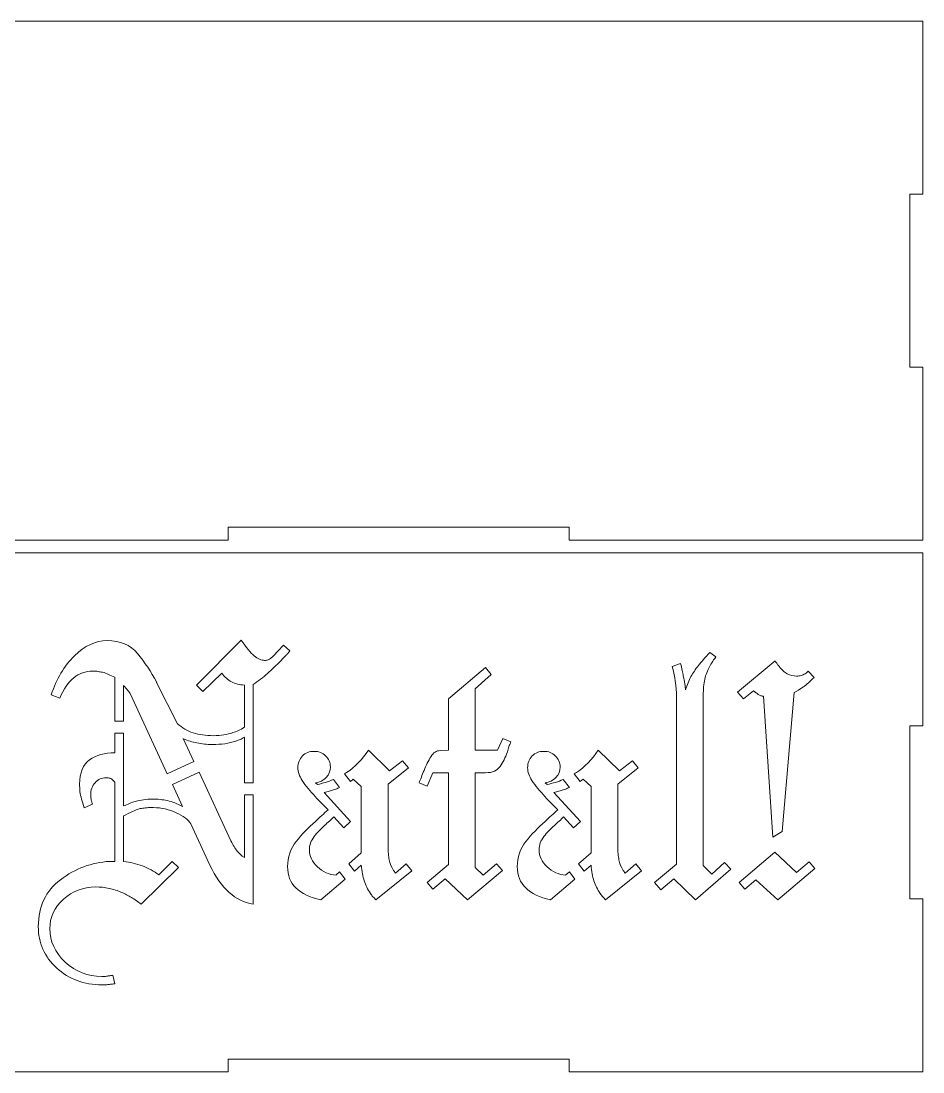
# Model space of a CAD drawing. Header units: centimetres. Extents: x -198 to 198, y -41 to 41.
# Drawn here: x 68.85 to 89.69, y -41.25 to -16.95 of the extents above; entities that cross this region are included whole.
import ezdxf

# ---------------------------------------------------------------- set-up
doc = ezdxf.new("R2010")
doc.units = ezdxf.units.CM
doc.header["$MEASUREMENT"] = 0
doc.layers.add('Camada 1', color=7, linetype='Continuous')

msp = doc.modelspace()

# ---------------------------------------------------------------- linework, layer by layer
at = {"layer": 'Camada 1', "color": 250, "lineweight": 9}
for points, knots in [([(89.69377, -16.95), (89.69377, -16.95), (49.99377, -16.95), (49.99377, -16.95), (49.99377, -16.95), (49.99377, -16.95), (49.99377, -20.95), (49.99377, -20.95), (49.99377, -20.95), (49.99377, -20.95), (49.69377, -20.95), (49.69377, -20.95), (49.69377, -20.95), (49.69377, -20.95), (49.69377, -24.95), (49.69377, -24.95), (49.69377, -24.95), (49.69377, -24.95), (49.99377, -24.95), (49.99377, -24.95), (49.99377, -24.95), (49.99377, -24.95), (49.99377, -28.95), (49.99377, -28.95), (49.99377, -28.95), (49.99377, -28.95), (57.87377, -28.95), (57.87377, -28.95), (57.87377, -28.95), (57.87377, -28.95), (57.87377, -28.65), (57.87377, -28.65), (57.87377, -28.65), (57.87377, -28.65), (65.75377, -28.65), (65.75377, -28.65), (65.75377, -28.65), (65.75377, -28.65), (65.75377, -28.95), (65.75377, -28.95), (65.75377, -28.95), (65.75377, -28.95), (73.63377, -28.95), (73.63377, -28.95), (73.63377, -28.95), (73.63377, -28.95), (73.63377, -28.65), (73.63377, -28.65), (73.63377, -28.65), (73.63377, -28.65), (81.51377, -28.65), (81.51377, -28.65), (81.51377, -28.65), (81.51377, -28.65), (81.51377, -28.95), (81.51377, -28.95), (81.51377, -28.95), (81.51377, -28.95), (89.69377, -28.95), (89.69377, -28.95), (89.69377, -28.95), (89.69377, -28.95), (89.69377, -24.95), (89.69377, -24.95), (89.69377, -24.95), (89.69377, -24.95), (89.39377, -24.95), (89.39377, -24.95), (89.39377, -24.95), (89.39377, -24.95), (89.39377, -20.95), (89.39377, -20.95), (89.39377, -20.95), (89.39377, -20.95), (89.69377, -20.95), (89.69377, -20.95), (89.69377, -20.95), (89.69377, -20.95), (89.69377, -16.95), (89.69377, -16.95)], [0, 0, 0, 0, 0.04761905, 0.04761905, 0.04761905, 0.04761905, 0.0952381, 0.0952381, 0.0952381, 0.0952381, 0.14285714, 0.14285714, 0.14285714, 0.14285714, 0.19047619, 0.19047619, 0.19047619, 0.19047619, 0.23809524, 0.23809524, 0.23809524, 0.23809524, 0.28571429, 0.28571429, 0.28571429, 0.28571429, 0.33333333, 0.33333333, 0.33333333, 0.33333333, 0.38095238, 0.38095238, 0.38095238, 0.38095238, 0.42857143, 0.42857143, 0.42857143, 0.42857143, 0.47619048, 0.47619048, 0.47619048, 0.47619048, 0.52380952, 0.52380952, 0.52380952, 0.52380952, 0.57142857, 0.57142857, 0.57142857, 0.57142857, 0.61904762, 0.61904762, 0.61904762, 0.61904762, 0.66666667, 0.66666667, 0.66666667, 0.66666667, 0.71428571, 0.71428571, 0.71428571, 0.71428571, 0.76190476, 0.76190476, 0.76190476, 0.76190476, 0.80952381, 0.80952381, 0.80952381, 0.80952381, 0.85714286, 0.85714286, 0.85714286, 0.85714286, 0.9047619, 0.9047619, 0.9047619, 0.9047619, 1, 1, 1, 1]), ([(89.69377, -29.25), (89.69377, -29.25), (49.99377, -29.25), (49.99377, -29.25), (49.99377, -29.25), (49.99377, -29.25), (49.99377, -33.25), (49.99377, -33.25), (49.99377, -33.25), (49.99377, -33.25), (49.69377, -33.25), (49.69377, -33.25), (49.69377, -33.25), (49.69377, -33.25), (49.69377, -37.25), (49.69377, -37.25), (49.69377, -37.25), (49.69377, -37.25), (49.99377, -37.25), (49.99377, -37.25), (49.99377, -37.25), (49.99377, -37.25), (49.99377, -41.25), (49.99377, -41.25), (49.99377, -41.25), (49.99377, -41.25), (57.87377, -41.25), (57.87377, -41.25), (57.87377, -41.25), (57.87377, -41.25), (57.87377, -40.95), (57.87377, -40.95), (57.87377, -40.95), (57.87377, -40.95), (65.75377, -40.95), (65.75377, -40.95), (65.75377, -40.95), (65.75377, -40.95), (65.75377, -41.25), (65.75377, -41.25), (65.75377, -41.25), (65.75377, -41.25), (73.63377, -41.25), (73.63377, -41.25), (73.63377, -41.25), (73.63377, -41.25), (73.63377, -40.95), (73.63377, -40.95), (73.63377, -40.95), (73.63377, -40.95), (81.51377, -40.95), (81.51377, -40.95), (81.51377, -40.95), (81.51377, -40.95), (81.51377, -41.25), (81.51377, -41.25), (81.51377, -41.25), (81.51377, -41.25), (89.69377, -41.25), (89.69377, -41.25), (89.69377, -41.25), (89.69377, -41.25), (89.69377, -37.25), (89.69377, -37.25), (89.69377, -37.25), (89.69377, -37.25), (89.39377, -37.25), (89.39377, -37.25), (89.39377, -37.25), (89.39377, -37.25), (89.39377, -33.25), (89.39377, -33.25), (89.39377, -33.25), (89.39377, -33.25), (89.69377, -33.25), (89.69377, -33.25), (89.69377, -33.25), (89.69377, -33.25), (89.69377, -29.25), (89.69377, -29.25)], [0, 0, 0, 0, 0.04761905, 0.04761905, 0.04761905, 0.04761905, 0.0952381, 0.0952381, 0.0952381, 0.0952381, 0.14285714, 0.14285714, 0.14285714, 0.14285714, 0.19047619, 0.19047619, 0.19047619, 0.19047619, 0.23809524, 0.23809524, 0.23809524, 0.23809524, 0.28571429, 0.28571429, 0.28571429, 0.28571429, 0.33333333, 0.33333333, 0.33333333, 0.33333333, 0.38095238, 0.38095238, 0.38095238, 0.38095238, 0.42857143, 0.42857143, 0.42857143, 0.42857143, 0.47619048, 0.47619048, 0.47619048, 0.47619048, 0.52380952, 0.52380952, 0.52380952, 0.52380952, 0.57142857, 0.57142857, 0.57142857, 0.57142857, 0.61904762, 0.61904762, 0.61904762, 0.61904762, 0.66666667, 0.66666667, 0.66666667, 0.66666667, 0.71428571, 0.71428571, 0.71428571, 0.71428571, 0.76190476, 0.76190476, 0.76190476, 0.76190476, 0.80952381, 0.80952381, 0.80952381, 0.80952381, 0.85714286, 0.85714286, 0.85714286, 0.85714286, 0.9047619, 0.9047619, 0.9047619, 0.9047619, 1, 1, 1, 1]), ([(71.01299, -33.1409), (71.01299, -33.1409), (71.01299, -32.12226), (71.01299, -32.12226), (71.01299, -32.12226), (70.96, -32.09874), (70.91139, -32.07666), (70.86722, -32.05604), (70.86722, -32.05604), (70.82302, -32.0354), (70.77741, -32.01919), (70.73026, -32.00743), (70.73026, -32.00743), (70.69491, -32.00154), (70.65957, -31.99567), (70.62422, -31.98975), (70.62422, -31.98975), (70.5889, -31.98387), (70.5506, -31.98093), (70.50938, -31.98093), (70.50938, -31.98093), (70.33857, -31.98093), (70.18986, -32.03242), (70.06322, -32.13553), (70.06322, -32.13553), (69.93657, -32.2386), (69.82907, -32.3962), (69.74071, -32.60824), (69.74071, -32.60824), (69.74071, -32.60824), (69.54635, -32.52871), (69.54635, -32.52871), (69.54635, -32.52871), (69.66416, -32.16353), (69.84232, -31.86309), (70.0809, -31.62754), (70.0809, -31.62754), (70.31942, -31.39192), (70.57125, -31.2741), (70.83627, -31.2741), (70.83627, -31.2741), (71.13671, -31.2741), (71.37086, -31.37424), (71.53872, -31.57594), (71.53872, -31.57594), (71.70658, -31.77628), (71.85236, -31.99567), (71.97606, -32.23273), (71.97606, -32.23273), (71.97606, -32.2386), (71.97749, -32.24301), (71.98047, -32.24602), (71.98047, -32.24602), (71.9834, -32.2489), (71.9849, -32.25337), (71.9849, -32.25925), (71.9849, -32.25925), (71.9849, -32.25925), (72.46202, -33.19872), (72.46202, -33.19872), (72.46202, -33.19872), (72.56803, -33.29291), (72.68875, -33.36368), (72.82423, -33.40784), (72.82423, -33.40784), (72.95973, -33.45201), (73.11582, -33.47407), (73.29253, -33.47407), (73.29253, -33.47407), (73.38087, -33.47407), (73.46187, -33.46819), (73.53552, -33.4564), (73.53552, -33.4564), (73.60908, -33.44467), (73.67835, -33.42699), (73.74307, -33.4034), (73.74307, -33.4034), (73.78437, -33.3916), (73.82706, -33.37543), (73.87122, -33.35485), (73.87122, -33.35485), (73.9154, -33.33417), (73.96104, -33.30919), (74.00818, -33.27824), (74.00818, -33.27824), (74.00818, -33.27824), (74.00818, -32.30342), (74.00818, -32.30342), (74.00818, -32.30342), (73.89625, -32.29751), (73.79758, -32.27251), (73.71219, -32.22834), (73.71219, -32.22834), (73.62675, -32.18268), (73.55171, -32.11639), (73.48687, -32.02804), (73.48687, -32.02804), (73.48687, -32.02804), (73.04509, -32.45361), (73.04509, -32.45361), (73.04509, -32.45361), (73.04509, -32.45361), (72.90373, -32.30342), (72.90373, -32.30342), (72.90373, -32.30342), (72.90373, -32.30342), (73.93752, -31.26528), (73.93752, -31.26528), (73.93752, -31.26528), (74.04938, -31.43608), (74.14807, -31.55687), (74.23348, -31.62754), (74.23348, -31.62754), (74.31891, -31.69817), (74.3999, -31.73352), (74.47642, -31.73352), (74.47642, -31.73352), (74.50588, -31.73352), (74.53238, -31.72911), (74.55601, -31.72028), (74.55601, -31.72028), (74.57953, -31.71143), (74.60307, -31.69525), (74.6267, -31.6717), (74.6267, -31.6717), (74.66787, -31.64224), (74.71056, -31.60251), (74.75473, -31.5524), (74.75473, -31.5524), (74.79891, -31.50235), (74.85052, -31.44491), (74.9094, -31.38012), (74.9094, -31.38012), (74.9094, -31.38012), (75.05956, -31.51267), (75.05956, -31.51267), (75.05956, -31.51267), (75.04782, -31.53035), (75.03456, -31.54802), (75.01982, -31.56566), (75.01982, -31.56566), (75.00506, -31.58337), (74.98888, -31.59807), (74.97122, -31.60985), (74.97122, -31.60985), (74.95357, -31.63342), (74.93442, -31.6555), (74.91385, -31.67609), (74.91385, -31.67609), (74.8932, -31.6967), (74.87107, -31.71885), (74.84755, -31.74237), (74.84755, -31.74237), (74.74739, -31.84251), (74.64575, -31.9397), (74.54273, -32.0354), (74.54273, -32.0354), (74.43967, -32.12968), (74.32921, -32.21508), (74.21137, -32.29159), (74.21137, -32.29159), (74.21137, -32.29159), (74.21137, -34.56336), (74.21137, -34.56336), (74.21137, -34.56336), (74.21137, -34.56336), (74.00818, -34.56336), (74.00818, -34.56336), (74.00818, -34.56336), (74.00818, -34.56336), (74.00818, -33.50941), (74.00818, -33.50941), (74.00818, -33.50941), (73.97283, -33.53301), (73.94039, -33.55068), (73.91102, -33.56244), (73.91102, -33.56244), (73.88152, -33.57424), (73.84918, -33.58603), (73.81383, -33.59776), (73.81383, -33.59776), (73.73134, -33.62725), (73.6459, -33.64785), (73.55756, -33.65963), (73.55756, -33.65963), (73.46922, -33.67143), (73.37501, -33.67734), (73.27486, -33.67734), (73.27486, -33.67734), (73.20416, -33.67734), (73.14085, -33.67434), (73.08488, -33.6685), (73.08488, -33.6685), (73.02889, -33.66258), (72.97148, -33.65375), (72.91258, -33.64193), (72.91258, -33.64193), (72.85958, -33.63017), (72.80804, -33.61693), (72.75802, -33.6022), (72.75802, -33.6022), (72.70791, -33.58753), (72.65341, -33.56836), (72.59453, -33.54476), (72.59453, -33.54476), (72.59453, -33.54476), (72.59453, -33.53594), (72.59453, -33.53594), (72.59453, -33.53594), (72.59453, -33.53594), (72.84234, -34.06735), (72.84234, -34.06735), (72.84234, -34.06735), (72.84234, -34.06735), (72.22574, -34.35264), (72.22574, -34.35264), (72.22574, -34.35264), (72.22574, -34.35264), (71.36642, -32.50223), (71.36642, -32.50223), (71.36642, -32.50223), (71.36642, -32.50223), (71.36492, -32.50075), (71.36201, -32.49778), (71.36201, -32.49778), (71.35904, -32.49487), (71.35757, -32.49043), (71.35757, -32.48455), (71.35757, -32.48455), (71.34583, -32.4669), (71.32957, -32.44478), (71.30902, -32.41826), (71.30902, -32.41826), (71.2884, -32.39175), (71.25742, -32.35789), (71.21621, -32.31668), (71.21621, -32.31668), (71.21621, -32.31668), (71.21621, -33.1409), (71.21621, -33.1409), (71.21621, -33.1409), (71.21621, -33.1409), (71.01299, -33.1409), (71.01299, -33.1409)], [0, 0, 0, 0, 0.01612903, 0.01612903, 0.01612903, 0.01612903, 0.03225806, 0.03225806, 0.03225806, 0.03225806, 0.0483871, 0.0483871, 0.0483871, 0.0483871, 0.06451613, 0.06451613, 0.06451613, 0.06451613, 0.08064516, 0.08064516, 0.08064516, 0.08064516, 0.09677419, 0.09677419, 0.09677419, 0.09677419, 0.11290323, 0.11290323, 0.11290323, 0.11290323, 0.12903226, 0.12903226, 0.12903226, 0.12903226, 0.14516129, 0.14516129, 0.14516129, 0.14516129, 0.16129032, 0.16129032, 0.16129032, 0.16129032, 0.17741935, 0.17741935, 0.17741935, 0.17741935, 0.19354839, 0.19354839, 0.19354839, 0.19354839, 0.20967742, 0.20967742, 0.20967742, 0.20967742, 0.22580645, 0.22580645, 0.22580645, 0.22580645, 0.24193548, 0.24193548, 0.24193548, 0.24193548, 0.25806452, 0.25806452, 0.25806452, 0.25806452, 0.27419355, 0.27419355, 0.27419355, 0.27419355, 0.29032258, 0.29032258, 0.29032258, 0.29032258, 0.30645161, 0.30645161, 0.30645161, 0.30645161, 0.32258065, 0.32258065, 0.32258065, 0.32258065, 0.33870968, 0.33870968, 0.33870968, 0.33870968, 0.35483871, 0.35483871, 0.35483871, 0.35483871, 0.37096774, 0.37096774, 0.37096774, 0.37096774, 0.38709677, 0.38709677, 0.38709677, 0.38709677, 0.40322581, 0.40322581, 0.40322581, 0.40322581, 0.41935484, 0.41935484, 0.41935484, 0.41935484, 0.43548387, 0.43548387, 0.43548387, 0.43548387, 0.4516129, 0.4516129, 0.4516129, 0.4516129, 0.46774194, 0.46774194, 0.46774194, 0.46774194, 0.48387097, 0.48387097, 0.48387097, 0.48387097, 0.5, 0.5, 0.5, 0.5, 0.51612903, 0.51612903, 0.51612903, 0.51612903, 0.53225806, 0.53225806, 0.53225806, 0.53225806, 0.5483871, 0.5483871, 0.5483871, 0.5483871, 0.56451613, 0.56451613, 0.56451613, 0.56451613, 0.58064516, 0.58064516, 0.58064516, 0.58064516, 0.59677419, 0.59677419, 0.59677419, 0.59677419, 0.61290323, 0.61290323, 0.61290323, 0.61290323, 0.62903226, 0.62903226, 0.62903226, 0.62903226, 0.64516129, 0.64516129, 0.64516129, 0.64516129, 0.66129032, 0.66129032, 0.66129032, 0.66129032, 0.67741935, 0.67741935, 0.67741935, 0.67741935, 0.69354839, 0.69354839, 0.69354839, 0.69354839, 0.70967742, 0.70967742, 0.70967742, 0.70967742, 0.72580645, 0.72580645, 0.72580645, 0.72580645, 0.74193548, 0.74193548, 0.74193548, 0.74193548, 0.75806452, 0.75806452, 0.75806452, 0.75806452, 0.77419355, 0.77419355, 0.77419355, 0.77419355, 0.79032258, 0.79032258, 0.79032258, 0.79032258, 0.80645161, 0.80645161, 0.80645161, 0.80645161, 0.82258065, 0.82258065, 0.82258065, 0.82258065, 0.83870968, 0.83870968, 0.83870968, 0.83870968, 0.85483871, 0.85483871, 0.85483871, 0.85483871, 0.87096774, 0.87096774, 0.87096774, 0.87096774, 0.88709677, 0.88709677, 0.88709677, 0.88709677, 0.90322581, 0.90322581, 0.90322581, 0.90322581, 0.91935484, 0.91935484, 0.91935484, 0.91935484, 0.93548387, 0.93548387, 0.93548387, 0.93548387, 0.9516129, 0.9516129, 0.9516129, 0.9516129, 0.96774194, 0.96774194, 0.96774194, 0.96774194, 1, 1, 1, 1]), ([(83.63318, -37.03472), (83.63318, -37.03472), (83.49176, -36.86682), (83.49176, -36.86682), (83.49176, -36.86682), (83.49176, -36.86682), (83.99541, -36.44273), (83.99541, -36.44273), (83.99541, -36.44273), (83.99541, -36.44273), (83.99541, -32.52871), (83.99541, -32.52871), (83.99541, -32.52871), (83.99541, -32.49928), (83.99392, -32.4654), (83.99103, -32.4271), (83.99103, -32.4271), (83.98806, -32.38885), (83.9836, -32.35203), (83.97773, -32.31668), (83.97773, -32.31668), (83.97187, -32.2401), (83.96155, -32.16503), (83.94686, -32.09136), (83.94686, -32.09136), (83.93208, -32.01772), (83.91588, -31.94559), (83.89823, -31.87492), (83.89823, -31.87492), (83.89823, -31.87492), (84.0926, -31.80422), (84.0926, -31.80422), (84.0926, -31.80422), (84.10439, -31.86903), (84.11618, -31.92203), (84.12792, -31.96325), (84.12792, -31.96325), (84.13971, -32.00452), (84.14853, -32.04569), (84.15443, -32.08691), (84.15443, -32.08691), (84.16036, -32.10462), (84.16473, -32.12524), (84.1677, -32.14876), (84.1677, -32.14876), (84.17061, -32.17238), (84.17502, -32.19593), (84.18093, -32.21953), (84.18093, -32.21953), (84.18685, -32.2489), (84.19123, -32.27836), (84.1942, -32.30786), (84.1942, -32.30786), (84.19721, -32.33724), (84.20158, -32.37259), (84.20743, -32.41388), (84.20743, -32.41388), (84.22511, -32.35491), (84.24426, -32.30044), (84.26487, -32.2504), (84.26487, -32.2504), (84.28552, -32.20034), (84.30757, -32.15173), (84.33118, -32.10462), (84.33118, -32.10462), (84.37826, -32.02216), (84.4357, -31.9382), (84.50343, -31.85284), (84.50343, -31.85284), (84.57119, -31.76743), (84.65805, -31.66576), (84.76407, -31.54802), (84.76407, -31.54802), (84.76407, -31.54802), (84.90543, -31.65403), (84.90543, -31.65403), (84.90543, -31.65403), (84.87008, -31.70111), (84.83921, -31.74534), (84.81268, -31.78655), (84.81268, -31.78655), (84.78619, -31.82777), (84.76407, -31.86903), (84.74642, -31.91024), (84.74642, -31.91024), (84.6934, -32.00452), (84.65805, -32.10462), (84.64038, -32.21068), (84.64038, -32.21068), (84.62273, -32.31668), (84.61388, -32.4492), (84.61388, -32.60824), (84.61388, -32.60824), (84.61388, -32.60824), (84.61388, -36.47808), (84.61388, -36.47808), (84.61388, -36.47808), (84.61388, -36.47808), (84.8171, -36.67247), (84.8171, -36.67247), (84.8171, -36.67247), (84.8171, -36.67247), (85.10868, -36.40738), (85.10868, -36.40738), (85.10868, -36.40738), (85.10868, -36.40738), (85.25001, -36.55757), (85.25001, -36.55757), (85.25001, -36.55757), (85.25001, -36.55757), (84.43717, -37.27325), (84.43717, -37.27325), (84.43717, -37.27325), (84.43717, -37.27325), (83.93356, -36.78734), (83.93356, -36.78734), (83.93356, -36.78734), (83.93356, -36.78734), (83.63318, -37.03472), (83.63318, -37.03472)], [0, 0, 0, 0, 0.03225806, 0.03225806, 0.03225806, 0.03225806, 0.06451613, 0.06451613, 0.06451613, 0.06451613, 0.09677419, 0.09677419, 0.09677419, 0.09677419, 0.12903226, 0.12903226, 0.12903226, 0.12903226, 0.16129032, 0.16129032, 0.16129032, 0.16129032, 0.19354839, 0.19354839, 0.19354839, 0.19354839, 0.22580645, 0.22580645, 0.22580645, 0.22580645, 0.25806452, 0.25806452, 0.25806452, 0.25806452, 0.29032258, 0.29032258, 0.29032258, 0.29032258, 0.32258065, 0.32258065, 0.32258065, 0.32258065, 0.35483871, 0.35483871, 0.35483871, 0.35483871, 0.38709677, 0.38709677, 0.38709677, 0.38709677, 0.41935484, 0.41935484, 0.41935484, 0.41935484, 0.4516129, 0.4516129, 0.4516129, 0.4516129, 0.48387097, 0.48387097, 0.48387097, 0.48387097, 0.51612903, 0.51612903, 0.51612903, 0.51612903, 0.5483871, 0.5483871, 0.5483871, 0.5483871, 0.58064516, 0.58064516, 0.58064516, 0.58064516, 0.61290323, 0.61290323, 0.61290323, 0.61290323, 0.64516129, 0.64516129, 0.64516129, 0.64516129, 0.67741935, 0.67741935, 0.67741935, 0.67741935, 0.70967742, 0.70967742, 0.70967742, 0.70967742, 0.74193548, 0.74193548, 0.74193548, 0.74193548, 0.77419355, 0.77419355, 0.77419355, 0.77419355, 0.80645161, 0.80645161, 0.80645161, 0.80645161, 0.83870968, 0.83870968, 0.83870968, 0.83870968, 0.87096774, 0.87096774, 0.87096774, 0.87096774, 0.90322581, 0.90322581, 0.90322581, 0.90322581, 0.93548387, 0.93548387, 0.93548387, 0.93548387, 1, 1, 1, 1]), ([(86.22192, -35.82425), (86.22192, -35.82425), (86.00987, -32.56407), (86.00987, -32.56407), (86.00987, -32.56407), (85.99807, -32.56407), (85.98774, -32.56259), (85.97892, -32.55962), (85.97892, -32.55962), (85.9701, -32.55669), (85.95974, -32.55521), (85.94802, -32.55521), (85.94802, -32.55521), (85.93622, -32.54936), (85.92592, -32.54342), (85.91707, -32.53753), (85.91707, -32.53753), (85.90826, -32.5317), (85.89792, -32.52575), (85.8862, -32.51986), (85.8862, -32.51986), (85.86853, -32.50807), (85.85226, -32.49635), (85.83758, -32.48455), (85.83758, -32.48455), (85.82286, -32.47275), (85.80371, -32.45805), (85.78009, -32.4404), (85.78009, -32.4404), (85.78009, -32.4404), (85.54157, -32.62591), (85.54157, -32.62591), (85.54157, -32.62591), (85.54157, -32.62591), (85.40902, -32.4669), (85.40902, -32.4669), (85.40902, -32.4669), (85.40902, -32.4669), (86.27492, -31.74237), (86.27492, -31.74237), (86.27492, -31.74237), (86.29258, -31.77184), (86.30876, -31.79687), (86.32352, -31.81744), (86.32352, -31.81744), (86.33826, -31.83806), (86.35441, -31.85721), (86.37208, -31.87492), (86.37208, -31.87492), (86.43101, -31.9515), (86.49283, -32.00743), (86.55767, -32.04275), (86.55767, -32.04275), (86.62242, -32.07809), (86.6931, -32.09576), (86.76971, -32.09576), (86.76971, -32.09576), (86.81091, -32.09576), (86.84773, -32.09136), (86.88011, -32.08254), (86.88011, -32.08254), (86.91255, -32.07369), (86.94342, -32.06042), (86.97292, -32.04275), (86.97292, -32.04275), (86.98471, -32.03102), (86.99644, -32.02069), (87.00823, -32.01187), (87.00823, -32.01187), (87.02003, -32.00302), (87.03186, -31.99269), (87.04358, -31.98093), (87.04358, -31.98093), (87.04358, -31.98093), (87.1761, -32.13109), (87.1761, -32.13109), (87.1761, -32.13109), (87.08776, -32.21953), (87.00526, -32.29159), (86.92875, -32.34759), (86.92875, -32.34759), (86.85221, -32.40355), (86.78143, -32.44625), (86.71672, -32.4757), (86.71672, -32.4757), (86.71672, -32.4757), (86.44277, -35.69174), (86.44277, -35.69174), (86.44277, -35.69174), (86.44277, -35.69174), (86.22192, -35.82425), (86.22192, -35.82425)], [0, 0, 0, 0, 0.04166667, 0.04166667, 0.04166667, 0.04166667, 0.08333333, 0.08333333, 0.08333333, 0.08333333, 0.125, 0.125, 0.125, 0.125, 0.16666667, 0.16666667, 0.16666667, 0.16666667, 0.20833333, 0.20833333, 0.20833333, 0.20833333, 0.25, 0.25, 0.25, 0.25, 0.29166667, 0.29166667, 0.29166667, 0.29166667, 0.33333333, 0.33333333, 0.33333333, 0.33333333, 0.375, 0.375, 0.375, 0.375, 0.41666667, 0.41666667, 0.41666667, 0.41666667, 0.45833333, 0.45833333, 0.45833333, 0.45833333, 0.5, 0.5, 0.5, 0.5, 0.54166667, 0.54166667, 0.54166667, 0.54166667, 0.58333333, 0.58333333, 0.58333333, 0.58333333, 0.625, 0.625, 0.625, 0.625, 0.66666667, 0.66666667, 0.66666667, 0.66666667, 0.70833333, 0.70833333, 0.70833333, 0.70833333, 0.75, 0.75, 0.75, 0.75, 0.79166667, 0.79166667, 0.79166667, 0.79166667, 0.83333333, 0.83333333, 0.83333333, 0.83333333, 0.875, 0.875, 0.875, 0.875, 0.91666667, 0.91666667, 0.91666667, 0.91666667, 1, 1, 1, 1]), ([(78.364, -37.02587), (78.364, -37.02587), (78.2315, -36.86682), (78.2315, -36.86682), (78.2315, -36.86682), (78.2315, -36.86682), (78.72622, -36.45158), (78.72622, -36.45158), (78.72622, -36.45158), (78.72622, -36.45158), (78.72622, -34.33108), (78.72622, -34.33108), (78.72622, -34.33108), (78.72622, -34.33108), (78.364, -34.33108), (78.364, -34.33108), (78.364, -34.33108), (78.364, -34.33108), (78.2315, -34.64036), (78.2315, -34.64036), (78.2315, -34.64036), (78.2315, -34.64036), (78.04588, -34.56082), (78.04588, -34.56082), (78.04588, -34.56082), (78.06357, -34.5255), (78.08123, -34.48276), (78.09891, -34.43272), (78.09891, -34.43272), (78.11656, -34.38266), (78.13721, -34.33108), (78.16073, -34.27809), (78.16073, -34.27809), (78.2079, -34.16034), (78.2609, -34.05426), (78.31981, -33.96004), (78.31981, -33.96004), (78.37873, -33.86575), (78.4494, -33.81868), (78.53186, -33.81868), (78.53186, -33.81868), (78.53186, -33.81868), (78.72622, -33.80982), (78.72622, -33.80982), (78.72622, -33.80982), (78.72622, -33.80982), (78.72622, -32.62591), (78.72622, -32.62591), (78.72622, -32.62591), (78.72622, -32.62591), (79.58323, -31.9014), (79.58323, -31.9014), (79.58323, -31.9014), (79.58323, -31.9014), (79.71582, -32.06042), (79.71582, -32.06042), (79.71582, -32.06042), (79.71582, -32.06042), (79.34471, -32.38735), (79.34471, -32.38735), (79.34471, -32.38735), (79.34471, -32.38735), (79.34471, -33.80982), (79.34471, -33.80982), (79.34471, -33.80982), (79.34471, -33.80982), (79.85717, -33.80982), (79.85717, -33.80982), (79.85717, -33.80982), (79.85717, -33.80982), (79.98086, -33.53594), (79.98086, -33.53594), (79.98086, -33.53594), (79.98086, -33.53594), (80.1664, -33.61543), (80.1664, -33.61543), (80.1664, -33.61543), (80.16052, -33.63902), (80.15317, -33.65963), (80.14435, -33.67584), (80.14435, -33.67584), (80.1355, -33.69352), (80.12808, -33.71119), (80.12222, -33.72884), (80.12222, -33.72884), (80.11635, -33.74651), (80.1104, -33.76568), (80.10456, -33.78626), (80.10456, -33.78626), (80.09868, -33.80541), (80.09273, -33.82753), (80.08688, -33.85108), (80.08688, -33.85108), (80.03973, -33.97919), (79.98384, -34.09108), (79.91899, -34.18684), (79.91899, -34.18684), (79.85421, -34.28253), (79.74233, -34.33108), (79.58323, -34.33108), (79.58323, -34.33108), (79.58323, -34.33108), (79.34471, -34.33108), (79.34471, -34.33108), (79.34471, -34.33108), (79.34471, -34.33108), (79.34471, -36.52225), (79.34471, -36.52225), (79.34471, -36.52225), (79.34471, -36.52225), (79.53023, -36.699), (79.53023, -36.699), (79.53023, -36.699), (79.53023, -36.699), (79.83951, -36.43391), (79.83951, -36.43391), (79.83951, -36.43391), (79.83951, -36.43391), (79.97202, -36.59292), (79.97202, -36.59292), (79.97202, -36.59292), (79.97202, -36.59292), (79.16802, -37.27325), (79.16802, -37.27325), (79.16802, -37.27325), (79.16802, -37.27325), (78.64671, -36.78734), (78.64671, -36.78734), (78.64671, -36.78734), (78.64671, -36.78734), (78.364, -37.02587), (78.364, -37.02587)], [0, 0, 0, 0, 0.02941176, 0.02941176, 0.02941176, 0.02941176, 0.05882353, 0.05882353, 0.05882353, 0.05882353, 0.08823529, 0.08823529, 0.08823529, 0.08823529, 0.11764706, 0.11764706, 0.11764706, 0.11764706, 0.14705882, 0.14705882, 0.14705882, 0.14705882, 0.17647059, 0.17647059, 0.17647059, 0.17647059, 0.20588235, 0.20588235, 0.20588235, 0.20588235, 0.23529412, 0.23529412, 0.23529412, 0.23529412, 0.26470588, 0.26470588, 0.26470588, 0.26470588, 0.29411765, 0.29411765, 0.29411765, 0.29411765, 0.32352941, 0.32352941, 0.32352941, 0.32352941, 0.35294118, 0.35294118, 0.35294118, 0.35294118, 0.38235294, 0.38235294, 0.38235294, 0.38235294, 0.41176471, 0.41176471, 0.41176471, 0.41176471, 0.44117647, 0.44117647, 0.44117647, 0.44117647, 0.47058824, 0.47058824, 0.47058824, 0.47058824, 0.5, 0.5, 0.5, 0.5, 0.52941176, 0.52941176, 0.52941176, 0.52941176, 0.55882353, 0.55882353, 0.55882353, 0.55882353, 0.58823529, 0.58823529, 0.58823529, 0.58823529, 0.61764706, 0.61764706, 0.61764706, 0.61764706, 0.64705882, 0.64705882, 0.64705882, 0.64705882, 0.67647059, 0.67647059, 0.67647059, 0.67647059, 0.70588235, 0.70588235, 0.70588235, 0.70588235, 0.73529412, 0.73529412, 0.73529412, 0.73529412, 0.76470588, 0.76470588, 0.76470588, 0.76470588, 0.79411765, 0.79411765, 0.79411765, 0.79411765, 0.82352941, 0.82352941, 0.82352941, 0.82352941, 0.85294118, 0.85294118, 0.85294118, 0.85294118, 0.88235294, 0.88235294, 0.88235294, 0.88235294, 0.91176471, 0.91176471, 0.91176471, 0.91176471, 0.94117647, 0.94117647, 0.94117647, 0.94117647, 1, 1, 1, 1]), ([(71.01299, -39.20821), (70.97764, -39.21407), (70.94523, -39.2185), (70.91582, -39.22148), (70.91582, -39.22148), (70.88633, -39.22439), (70.85689, -39.22883), (70.82742, -39.23472), (70.82742, -39.23472), (70.80975, -39.23472), (70.7921, -39.23472), (70.77443, -39.23472), (70.77443, -39.23472), (70.75675, -39.23472), (70.73617, -39.23472), (70.71256, -39.23472), (70.71256, -39.23472), (70.30026, -39.23472), (69.95274, -39.10515), (69.67003, -38.846), (69.67003, -38.846), (69.38734, -38.58682), (69.24591, -38.26574), (69.24591, -37.8829), (69.24591, -37.8829), (69.24591, -37.42347), (69.41674, -37.06416), (69.75841, -36.80501), (69.75841, -36.80501), (70.10005, -36.54584), (70.47701, -36.4045), (70.88931, -36.38089), (70.88931, -36.38089), (70.91285, -36.38089), (70.93493, -36.38089), (70.95558, -36.38089), (70.95558, -36.38089), (70.97617, -36.38089), (70.99535, -36.38089), (71.01299, -36.38089), (71.01299, -36.38089), (71.01299, -36.38089), (71.01299, -34.54318), (71.01299, -34.54318), (71.01299, -34.54318), (71.00707, -34.54318), (71.00123, -34.53873), (70.99535, -34.52991), (70.99535, -34.52991), (70.98941, -34.52106), (70.98356, -34.5137), (70.97764, -34.50785), (70.97764, -34.50785), (70.95408, -34.48426), (70.92906, -34.46806), (70.90256, -34.45924), (70.90256, -34.45924), (70.87604, -34.45039), (70.84516, -34.44599), (70.80975, -34.44599), (70.80975, -34.44599), (70.70968, -34.44599), (70.62572, -34.48426), (70.55802, -34.56082), (70.55802, -34.56082), (70.49023, -34.6374), (70.45636, -34.73459), (70.45636, -34.8524), (70.45636, -34.8524), (70.45636, -34.86419), (70.45636, -34.87743), (70.45636, -34.89219), (70.45636, -34.89219), (70.45636, -34.9069), (70.45936, -34.92016), (70.46521, -34.93192), (70.46521, -34.93192), (70.46521, -34.94959), (70.46818, -34.96874), (70.47403, -34.98935), (70.47403, -34.98935), (70.47993, -35.00994), (70.48873, -35.03206), (70.50056, -35.0556), (70.50056, -35.0556), (70.50056, -35.0556), (70.3062, -35.14401), (70.3062, -35.14401), (70.3062, -35.14401), (70.28258, -35.0674), (70.26203, -34.99968), (70.24436, -34.94075), (70.24436, -34.94075), (70.22668, -34.88184), (70.21488, -34.8259), (70.20901, -34.77288), (70.20901, -34.77288), (70.20901, -34.74344), (70.20753, -34.71404), (70.20457, -34.68451), (70.20457, -34.68451), (70.20159, -34.65506), (70.20019, -34.6256), (70.20019, -34.59617), (70.20019, -34.59617), (70.20019, -34.33108), (70.27673, -34.14407), (70.42986, -34.03509), (70.42986, -34.03509), (70.58305, -33.92616), (70.77741, -33.8717), (71.01299, -33.8717), (71.01299, -33.8717), (71.01299, -33.8717), (71.01299, -33.41988), (71.01299, -33.41988), (71.01299, -33.41988), (71.01299, -33.41988), (71.21621, -33.41988), (71.21621, -33.41988), (71.21621, -33.41988), (71.21621, -33.41988), (71.21621, -35.09975), (71.21621, -35.09975), (71.21621, -35.09975), (71.26337, -35.08207), (71.30902, -35.06299), (71.35319, -35.04235), (71.35319, -35.04235), (71.39736, -35.02176), (71.44301, -35.00555), (71.49008, -34.99376), (71.49008, -34.99376), (71.54902, -34.97609), (71.61086, -34.96285), (71.67568, -34.95401), (71.67568, -34.95401), (71.74042, -34.94518), (71.80818, -34.94075), (71.87886, -34.94075), (71.87886, -34.94075), (71.94367, -34.94075), (72.00401, -34.94368), (72.06001, -34.94959), (72.06001, -34.94959), (72.11592, -34.9555), (72.17338, -34.96434), (72.23226, -34.97609), (72.23226, -34.97609), (72.28524, -34.98788), (72.34124, -35.00555), (72.40018, -35.02909), (72.40018, -35.02909), (72.45906, -35.05267), (72.51792, -35.07917), (72.57687, -35.10857), (72.57687, -35.10857), (72.57687, -35.10857), (72.34327, -34.60561), (72.34327, -34.60561), (72.34327, -34.60561), (72.34327, -34.60561), (72.96028, -34.32019), (72.96028, -34.32019), (72.96028, -34.32019), (72.96028, -34.32019), (73.69892, -35.90383), (73.69892, -35.90383), (73.69892, -35.90383), (73.74607, -36.00393), (73.79318, -36.08342), (73.84033, -36.14236), (73.84033, -36.14236), (73.88741, -36.20123), (73.9434, -36.25132), (74.00818, -36.29255), (74.00818, -36.29255), (74.00818, -36.29255), (74.00818, -34.84232), (74.00818, -34.84232), (74.00818, -34.84232), (74.00818, -34.84232), (74.21137, -34.84232), (74.21137, -34.84232), (74.21137, -34.84232), (74.21137, -34.84232), (74.21137, -37.3705), (74.21137, -37.3705), (74.21137, -37.3705), (74.00522, -37.33509), (73.81968, -37.24384), (73.65475, -37.09656), (73.65475, -37.09656), (73.48987, -36.94932), (73.34258, -36.7402), (73.21299, -36.46922), (73.21299, -36.46922), (73.21299, -36.46922), (72.77122, -35.51505), (72.77122, -35.51505), (72.77122, -35.51505), (72.70642, -35.41491), (72.59307, -35.32802), (72.43106, -35.2544), (72.43106, -35.2544), (72.26907, -35.18074), (72.09383, -35.14101), (71.90535, -35.13509), (71.90535, -35.13509), (71.8995, -35.13509), (71.89356, -35.13509), (71.88767, -35.13509), (71.88767, -35.13509), (71.88182, -35.13509), (71.87591, -35.13509), (71.87001, -35.13509), (71.87001, -35.13509), (71.81701, -35.13509), (71.76842, -35.13806), (71.72423, -35.14401), (71.72423, -35.14401), (71.68006, -35.14984), (71.63736, -35.15574), (71.59617, -35.16166), (71.59617, -35.16166), (71.53722, -35.17933), (71.47835, -35.20139), (71.41941, -35.22789), (71.41941, -35.22789), (71.36053, -35.25588), (71.29277, -35.28972), (71.21621, -35.33099), (71.21621, -35.33099), (71.21621, -35.33099), (71.21621, -36.38089), (71.21621, -36.38089), (71.21621, -36.38089), (71.36937, -36.39856), (71.5152, -36.43391), (71.65356, -36.4869), (71.65356, -36.4869), (71.79199, -36.5399), (71.91717, -36.60768), (72.02904, -36.69018), (72.02904, -36.69018), (72.02904, -36.69018), (72.33833, -36.38089), (72.33833, -36.38089), (72.33833, -36.38089), (72.33833, -36.38089), (72.48852, -36.52082), (72.48852, -36.52082), (72.48852, -36.52082), (72.48852, -36.52082), (71.62268, -37.3705), (71.62268, -37.3705), (71.62268, -37.3705), (71.54607, -37.31156), (71.47101, -37.26001), (71.39736, -37.21584), (71.39736, -37.21584), (71.32369, -37.17165), (71.24858, -37.13191), (71.17206, -37.09656), (71.17206, -37.09656), (71.07774, -37.05533), (70.98058, -37.0244), (70.88051, -37.00382), (70.88051, -37.00382), (70.78035, -36.98317), (70.67724, -36.97285), (70.57125, -36.97285), (70.57125, -36.97285), (70.28258, -36.97285), (70.03373, -37.06709), (69.82464, -37.25557), (69.82464, -37.25557), (69.61552, -37.44405), (69.51103, -37.67084), (69.51103, -37.9359), (69.51103, -37.9359), (69.51103, -38.2304), (69.63024, -38.48813), (69.86883, -38.70901), (69.86883, -38.70901), (70.1074, -38.92987), (70.38867, -39.04032), (70.71256, -39.04032), (70.71256, -39.04032), (70.73026, -39.04032), (70.7465, -39.04032), (70.7612, -39.04032), (70.7612, -39.04032), (70.77591, -39.04032), (70.78917, -39.04032), (70.80093, -39.04032), (70.80093, -39.04032), (70.8304, -39.0344), (70.85689, -39.03), (70.88051, -39.02706), (70.88051, -39.02706), (70.90403, -39.02412), (70.9335, -39.01971), (70.96885, -39.01382), (70.96885, -39.01382), (70.96885, -39.01382), (71.01299, -39.20821), (71.01299, -39.20821)], [0, 0, 0, 0, 0.01282051, 0.01282051, 0.01282051, 0.01282051, 0.02564103, 0.02564103, 0.02564103, 0.02564103, 0.03846154, 0.03846154, 0.03846154, 0.03846154, 0.05128205, 0.05128205, 0.05128205, 0.05128205, 0.06410256, 0.06410256, 0.06410256, 0.06410256, 0.07692308, 0.07692308, 0.07692308, 0.07692308, 0.08974359, 0.08974359, 0.08974359, 0.08974359, 0.1025641, 0.1025641, 0.1025641, 0.1025641, 0.11538462, 0.11538462, 0.11538462, 0.11538462, 0.12820513, 0.12820513, 0.12820513, 0.12820513, 0.14102564, 0.14102564, 0.14102564, 0.14102564, 0.15384615, 0.15384615, 0.15384615, 0.15384615, 0.16666667, 0.16666667, 0.16666667, 0.16666667, 0.17948718, 0.17948718, 0.17948718, 0.17948718, 0.19230769, 0.19230769, 0.19230769, 0.19230769, 0.20512821, 0.20512821, 0.20512821, 0.20512821, 0.21794872, 0.21794872, 0.21794872, 0.21794872, 0.23076923, 0.23076923, 0.23076923, 0.23076923, 0.24358974, 0.24358974, 0.24358974, 0.24358974, 0.25641026, 0.25641026, 0.25641026, 0.25641026, 0.26923077, 0.26923077, 0.26923077, 0.26923077, 0.28205128, 0.28205128, 0.28205128, 0.28205128, 0.29487179, 0.29487179, 0.29487179, 0.29487179, 0.30769231, 0.30769231, 0.30769231, 0.30769231, 0.32051282, 0.32051282, 0.32051282, 0.32051282, 0.33333333, 0.33333333, 0.33333333, 0.33333333, 0.34615385, 0.34615385, 0.34615385, 0.34615385, 0.35897436, 0.35897436, 0.35897436, 0.35897436, 0.37179487, 0.37179487, 0.37179487, 0.37179487, 0.38461538, 0.38461538, 0.38461538, 0.38461538, 0.3974359, 0.3974359, 0.3974359, 0.3974359, 0.41025641, 0.41025641, 0.41025641, 0.41025641, 0.42307692, 0.42307692, 0.42307692, 0.42307692, 0.43589744, 0.43589744, 0.43589744, 0.43589744, 0.44871795, 0.44871795, 0.44871795, 0.44871795, 0.46153846, 0.46153846, 0.46153846, 0.46153846, 0.47435897, 0.47435897, 0.47435897, 0.47435897, 0.48717949, 0.48717949, 0.48717949, 0.48717949, 0.5, 0.5, 0.5, 0.5, 0.51282051, 0.51282051, 0.51282051, 0.51282051, 0.52564103, 0.52564103, 0.52564103, 0.52564103, 0.53846154, 0.53846154, 0.53846154, 0.53846154, 0.55128205, 0.55128205, 0.55128205, 0.55128205, 0.56410256, 0.56410256, 0.56410256, 0.56410256, 0.57692308, 0.57692308, 0.57692308, 0.57692308, 0.58974359, 0.58974359, 0.58974359, 0.58974359, 0.6025641, 0.6025641, 0.6025641, 0.6025641, 0.61538462, 0.61538462, 0.61538462, 0.61538462, 0.62820513, 0.62820513, 0.62820513, 0.62820513, 0.64102564, 0.64102564, 0.64102564, 0.64102564, 0.65384615, 0.65384615, 0.65384615, 0.65384615, 0.66666667, 0.66666667, 0.66666667, 0.66666667, 0.67948718, 0.67948718, 0.67948718, 0.67948718, 0.69230769, 0.69230769, 0.69230769, 0.69230769, 0.70512821, 0.70512821, 0.70512821, 0.70512821, 0.71794872, 0.71794872, 0.71794872, 0.71794872, 0.73076923, 0.73076923, 0.73076923, 0.73076923, 0.74358974, 0.74358974, 0.74358974, 0.74358974, 0.75641026, 0.75641026, 0.75641026, 0.75641026, 0.76923077, 0.76923077, 0.76923077, 0.76923077, 0.78205128, 0.78205128, 0.78205128, 0.78205128, 0.79487179, 0.79487179, 0.79487179, 0.79487179, 0.80769231, 0.80769231, 0.80769231, 0.80769231, 0.82051282, 0.82051282, 0.82051282, 0.82051282, 0.83333333, 0.83333333, 0.83333333, 0.83333333, 0.84615385, 0.84615385, 0.84615385, 0.84615385, 0.85897436, 0.85897436, 0.85897436, 0.85897436, 0.87179487, 0.87179487, 0.87179487, 0.87179487, 0.88461538, 0.88461538, 0.88461538, 0.88461538, 0.8974359, 0.8974359, 0.8974359, 0.8974359, 0.91025641, 0.91025641, 0.91025641, 0.91025641, 0.92307692, 0.92307692, 0.92307692, 0.92307692, 0.93589744, 0.93589744, 0.93589744, 0.93589744, 0.94871795, 0.94871795, 0.94871795, 0.94871795, 0.96153846, 0.96153846, 0.96153846, 0.96153846, 0.97435897, 0.97435897, 0.97435897, 0.97435897, 1, 1, 1, 1]), ([(76.33837, -36.78979), (76.33837, -36.78979), (75.77522, -37.27325), (75.77522, -37.27325), (75.77522, -37.27325), (75.52193, -37.21434), (75.33052, -37.12159), (75.20092, -36.99349), (75.20092, -36.99349), (75.07135, -36.86682), (75.00656, -36.7034), (75.00656, -36.50167), (75.00656, -36.50167), (75.00656, -36.2837), (75.07282, -36.09084), (75.20533, -35.92147), (75.20533, -35.92147), (75.33787, -35.75358), (75.48658, -35.59901), (75.65153, -35.45618), (75.65153, -35.45618), (75.69868, -35.40901), (75.74726, -35.36336), (75.79735, -35.31919), (75.79735, -35.31919), (75.8474, -35.27502), (75.89602, -35.23235), (75.94308, -35.19109), (75.94308, -35.19109), (75.90774, -35.14984), (75.8621, -35.10271), (75.8062, -35.04973), (75.8062, -35.04973), (75.75021, -34.9967), (75.69571, -34.93926), (75.64269, -34.88036), (75.64269, -34.88036), (75.5897, -34.8215), (75.53671, -34.76109), (75.48368, -34.69925), (75.48368, -34.69925), (75.43068, -34.6374), (75.38352, -34.57408), (75.34225, -34.50926), (75.34225, -34.50926), (75.31282, -34.46069), (75.28926, -34.41207), (75.27161, -34.36202), (75.27161, -34.36202), (75.25391, -34.312), (75.24508, -34.26335), (75.24508, -34.21625), (75.24508, -34.21625), (75.24508, -34.10434), (75.28041, -34.01303), (75.3511, -33.94236), (75.3511, -33.94236), (75.42184, -33.8717), (75.51308, -33.83635), (75.62505, -33.83635), (75.62505, -33.83635), (75.72518, -33.83635), (75.81205, -33.8717), (75.88569, -33.94236), (75.88569, -33.94236), (75.95926, -34.01303), (75.99608, -34.09843), (75.99608, -34.19856), (75.99608, -34.19856), (75.99608, -34.29285), (75.96373, -34.37385), (75.89889, -34.44156), (75.89889, -34.44156), (75.8341, -34.50926), (75.75168, -34.54906), (75.65153, -34.56082), (75.65153, -34.56082), (75.65153, -34.56082), (75.69571, -34.60501), (75.69571, -34.60501), (75.69571, -34.60501), (75.82748, -34.57506), (75.95061, -34.53629), (76.06489, -34.48881), (76.06489, -34.48881), (76.06489, -34.48881), (76.21062, -34.67023), (76.21062, -34.67023), (76.21062, -34.67023), (76.19684, -34.67618), (76.18281, -34.6824), (76.16839, -34.68892), (76.16839, -34.68892), (76.13601, -34.70368), (76.10216, -34.71691), (76.06677, -34.7287), (76.06677, -34.7287), (76.03735, -34.7405), (76.00491, -34.75076), (75.96958, -34.75959), (75.96958, -34.75959), (75.93423, -34.76844), (75.89602, -34.77875), (75.85475, -34.79056), (75.85475, -34.79056), (75.85475, -34.79056), (76.46438, -35.46204), (76.46438, -35.46204), (76.46438, -35.46204), (76.46438, -35.46204), (76.30534, -35.60339), (76.30534, -35.60339), (76.30534, -35.60339), (76.30534, -35.60339), (76.0756, -35.34719), (76.0756, -35.34719), (76.0756, -35.34719), (76.0462, -35.38251), (76.01236, -35.4164), (75.97403, -35.44874), (75.97403, -35.44874), (75.93573, -35.48117), (75.89889, -35.51505), (75.8636, -35.5504), (75.8636, -35.5504), (75.77522, -35.62691), (75.69423, -35.71238), (75.62057, -35.8066), (75.62057, -35.8066), (75.54702, -35.90085), (75.51021, -36.00393), (75.51021, -36.11584), (75.51021, -36.11584), (75.51021, -36.25723), (75.57205, -36.38683), (75.69571, -36.50457), (75.69571, -36.50457), (75.81941, -36.62241), (75.96373, -36.6872), (76.12863, -36.699), (76.12863, -36.699), (76.12863, -36.699), (76.12863, -36.69018), (76.12863, -36.69018), (76.12863, -36.69018), (76.12863, -36.69018), (76.20957, -36.62028), (76.20957, -36.62028), (76.20957, -36.62028), (76.20957, -36.62028), (76.33837, -36.78979), (76.33837, -36.78979)], [0, 0, 0, 0, 0.02564103, 0.02564103, 0.02564103, 0.02564103, 0.05128205, 0.05128205, 0.05128205, 0.05128205, 0.07692308, 0.07692308, 0.07692308, 0.07692308, 0.1025641, 0.1025641, 0.1025641, 0.1025641, 0.12820513, 0.12820513, 0.12820513, 0.12820513, 0.15384615, 0.15384615, 0.15384615, 0.15384615, 0.17948718, 0.17948718, 0.17948718, 0.17948718, 0.20512821, 0.20512821, 0.20512821, 0.20512821, 0.23076923, 0.23076923, 0.23076923, 0.23076923, 0.25641026, 0.25641026, 0.25641026, 0.25641026, 0.28205128, 0.28205128, 0.28205128, 0.28205128, 0.30769231, 0.30769231, 0.30769231, 0.30769231, 0.33333333, 0.33333333, 0.33333333, 0.33333333, 0.35897436, 0.35897436, 0.35897436, 0.35897436, 0.38461538, 0.38461538, 0.38461538, 0.38461538, 0.41025641, 0.41025641, 0.41025641, 0.41025641, 0.43589744, 0.43589744, 0.43589744, 0.43589744, 0.46153846, 0.46153846, 0.46153846, 0.46153846, 0.48717949, 0.48717949, 0.48717949, 0.48717949, 0.51282051, 0.51282051, 0.51282051, 0.51282051, 0.53846154, 0.53846154, 0.53846154, 0.53846154, 0.56410256, 0.56410256, 0.56410256, 0.56410256, 0.58974359, 0.58974359, 0.58974359, 0.58974359, 0.61538462, 0.61538462, 0.61538462, 0.61538462, 0.64102564, 0.64102564, 0.64102564, 0.64102564, 0.66666667, 0.66666667, 0.66666667, 0.66666667, 0.69230769, 0.69230769, 0.69230769, 0.69230769, 0.71794872, 0.71794872, 0.71794872, 0.71794872, 0.74358974, 0.74358974, 0.74358974, 0.74358974, 0.76923077, 0.76923077, 0.76923077, 0.76923077, 0.79487179, 0.79487179, 0.79487179, 0.79487179, 0.82051282, 0.82051282, 0.82051282, 0.82051282, 0.84615385, 0.84615385, 0.84615385, 0.84615385, 0.87179487, 0.87179487, 0.87179487, 0.87179487, 0.8974359, 0.8974359, 0.8974359, 0.8974359, 0.92307692, 0.92307692, 0.92307692, 0.92307692, 0.94871795, 0.94871795, 0.94871795, 0.94871795, 1, 1, 1, 1]), ([(77.04752, -37.27325), (77.02392, -37.24384), (77.00187, -37.21875), (76.98123, -37.19817), (76.98123, -37.19817), (76.96068, -37.17756), (76.94153, -37.1525), (76.92383, -37.12306), (76.92383, -37.12306), (76.85903, -37.02884), (76.81042, -36.93164), (76.77805, -36.8315), (76.77805, -36.8315), (76.74567, -36.73135), (76.72356, -36.61059), (76.71173, -36.46922), (76.71173, -36.46922), (76.71173, -36.46922), (76.55041, -36.60776), (76.55041, -36.60776), (76.55041, -36.60776), (76.55041, -36.60776), (76.42105, -36.43761), (76.42105, -36.43761), (76.42105, -36.43761), (76.42105, -36.43761), (76.71173, -36.18653), (76.71173, -36.18653), (76.71173, -36.18653), (76.71173, -36.18653), (76.71173, -34.64916), (76.71173, -34.64916), (76.71173, -34.64916), (76.71173, -34.64916), (76.52622, -34.48134), (76.52622, -34.48134), (76.52622, -34.48134), (76.50229, -34.49992), (76.47954, -34.51704), (76.45805, -34.53265), (76.45805, -34.53265), (76.45805, -34.53265), (76.31923, -34.35991), (76.31923, -34.35991), (76.31923, -34.35991), (76.33695, -34.3491), (76.35447, -34.33805), (76.37157, -34.3267), (76.37157, -34.3267), (76.56305, -34.20007), (76.73238, -34.02776), (76.87968, -33.80982), (76.87968, -33.80982), (76.87968, -33.80982), (77.36556, -34.2869), (77.36556, -34.2869), (77.36556, -34.2869), (77.36556, -34.2869), (77.66603, -34.05724), (77.66603, -34.05724), (77.66603, -34.05724), (77.66603, -34.05724), (77.79852, -34.21625), (77.79852, -34.21625), (77.79852, -34.21625), (77.79852, -34.21625), (77.33022, -34.59767), (77.33022, -34.59767), (77.33022, -34.59767), (77.33022, -34.59767), (77.33022, -36.02455), (77.33022, -36.02455), (77.33022, -36.02455), (77.33022, -36.15415), (77.33907, -36.26165), (77.35674, -36.34704), (77.35674, -36.34704), (77.37441, -36.43241), (77.40682, -36.5134), (77.45391, -36.59148), (77.45391, -36.59148), (77.45985, -36.59736), (77.46717, -36.60618), (77.47599, -36.61801), (77.47599, -36.61801), (77.48487, -36.62974), (77.49223, -36.64156), (77.4981, -36.65332), (77.4981, -36.65332), (77.4981, -36.65332), (77.74552, -36.43985), (77.74552, -36.43985), (77.74552, -36.43985), (77.74552, -36.43985), (77.87803, -36.60034), (77.87803, -36.60034), (77.87803, -36.60034), (77.87803, -36.60034), (77.04752, -37.27325), (77.04752, -37.27325)], [0, 0, 0, 0, 0.03846154, 0.03846154, 0.03846154, 0.03846154, 0.07692308, 0.07692308, 0.07692308, 0.07692308, 0.11538462, 0.11538462, 0.11538462, 0.11538462, 0.15384615, 0.15384615, 0.15384615, 0.15384615, 0.19230769, 0.19230769, 0.19230769, 0.19230769, 0.23076923, 0.23076923, 0.23076923, 0.23076923, 0.26923077, 0.26923077, 0.26923077, 0.26923077, 0.30769231, 0.30769231, 0.30769231, 0.30769231, 0.34615385, 0.34615385, 0.34615385, 0.34615385, 0.38461538, 0.38461538, 0.38461538, 0.38461538, 0.42307692, 0.42307692, 0.42307692, 0.42307692, 0.46153846, 0.46153846, 0.46153846, 0.46153846, 0.5, 0.5, 0.5, 0.5, 0.53846154, 0.53846154, 0.53846154, 0.53846154, 0.57692308, 0.57692308, 0.57692308, 0.57692308, 0.61538462, 0.61538462, 0.61538462, 0.61538462, 0.65384615, 0.65384615, 0.65384615, 0.65384615, 0.69230769, 0.69230769, 0.69230769, 0.69230769, 0.73076923, 0.73076923, 0.73076923, 0.73076923, 0.76923077, 0.76923077, 0.76923077, 0.76923077, 0.80769231, 0.80769231, 0.80769231, 0.80769231, 0.84615385, 0.84615385, 0.84615385, 0.84615385, 0.88461538, 0.88461538, 0.88461538, 0.88461538, 0.92307692, 0.92307692, 0.92307692, 0.92307692, 1, 1, 1, 1]), ([(81.65015, -36.78836), (81.65015, -36.78836), (81.08532, -37.27325), (81.08532, -37.27325), (81.08532, -37.27325), (80.832, -37.21434), (80.64055, -37.12159), (80.51097, -36.99349), (80.51097, -36.99349), (80.3814, -36.86682), (80.31665, -36.7034), (80.31665, -36.50167), (80.31665, -36.50167), (80.31665, -36.2837), (80.38288, -36.09084), (80.51538, -35.92147), (80.51538, -35.92147), (80.6479, -35.75358), (80.79668, -35.59901), (80.96156, -35.45618), (80.96156, -35.45618), (81.00871, -35.40901), (81.05732, -35.36336), (81.10737, -35.31919), (81.10737, -35.31919), (81.15747, -35.27502), (81.20603, -35.23235), (81.25318, -35.19109), (81.25318, -35.19109), (81.21783, -35.14984), (81.17216, -35.10271), (81.1162, -35.04973), (81.1162, -35.04973), (81.06023, -34.9967), (81.00573, -34.93926), (80.95271, -34.88036), (80.95271, -34.88036), (80.89972, -34.8215), (80.84672, -34.76109), (80.7937, -34.69925), (80.7937, -34.69925), (80.74071, -34.6374), (80.69354, -34.57408), (80.65233, -34.50926), (80.65233, -34.50926), (80.6229, -34.46069), (80.59931, -34.41207), (80.58164, -34.36202), (80.58164, -34.36202), (80.56397, -34.312), (80.55515, -34.26335), (80.55515, -34.21625), (80.55515, -34.21625), (80.55515, -34.10434), (80.5905, -34.01303), (80.66116, -33.94236), (80.66116, -33.94236), (80.73186, -33.8717), (80.82318, -33.83635), (80.93504, -33.83635), (80.93504, -33.83635), (81.03521, -33.83635), (81.12207, -33.8717), (81.19572, -33.94236), (81.19572, -33.94236), (81.26935, -34.01303), (81.30617, -34.09843), (81.30617, -34.19856), (81.30617, -34.19856), (81.30617, -34.29285), (81.27372, -34.37385), (81.20901, -34.44156), (81.20901, -34.44156), (81.1442, -34.50926), (81.06171, -34.54906), (80.96156, -34.56082), (80.96156, -34.56082), (80.96156, -34.56082), (81.00573, -34.60501), (81.00573, -34.60501), (81.00573, -34.60501), (81.13832, -34.57489), (81.26208, -34.53586), (81.37695, -34.48798), (81.37695, -34.48798), (81.37695, -34.48798), (81.52275, -34.66938), (81.52275, -34.66938), (81.52275, -34.66938), (81.50826, -34.67559), (81.49356, -34.6821), (81.47848, -34.68892), (81.47848, -34.68892), (81.44604, -34.70368), (81.41219, -34.71691), (81.37684, -34.7287), (81.37684, -34.7287), (81.34737, -34.7405), (81.31502, -34.75076), (81.27968, -34.75959), (81.27968, -34.75959), (81.24433, -34.76844), (81.20603, -34.77875), (81.16482, -34.79056), (81.16482, -34.79056), (81.16482, -34.79056), (81.77447, -35.46204), (81.77447, -35.46204), (81.77447, -35.46204), (81.77447, -35.46204), (81.61537, -35.60339), (81.61537, -35.60339), (81.61537, -35.60339), (81.61537, -35.60339), (81.38567, -35.34719), (81.38567, -35.34719), (81.38567, -35.34719), (81.35622, -35.38251), (81.32237, -35.4164), (81.28406, -35.44874), (81.28406, -35.44874), (81.24581, -35.48117), (81.20901, -35.51505), (81.17366, -35.5504), (81.17366, -35.5504), (81.08532, -35.62691), (81.00433, -35.71238), (80.93067, -35.8066), (80.93067, -35.8066), (80.85705, -35.90085), (80.82021, -36.00393), (80.82021, -36.11584), (80.82021, -36.11584), (80.82021, -36.25723), (80.88207, -36.38683), (81.00573, -36.50457), (81.00573, -36.50457), (81.12947, -36.62241), (81.27372, -36.6872), (81.43869, -36.699), (81.43869, -36.699), (81.43869, -36.699), (81.43869, -36.69018), (81.43869, -36.69018), (81.43869, -36.69018), (81.43869, -36.69018), (81.52128, -36.61885), (81.52128, -36.61885), (81.52128, -36.61885), (81.52128, -36.61885), (81.65015, -36.78836), (81.65015, -36.78836)], [0, 0, 0, 0, 0.02564103, 0.02564103, 0.02564103, 0.02564103, 0.05128205, 0.05128205, 0.05128205, 0.05128205, 0.07692308, 0.07692308, 0.07692308, 0.07692308, 0.1025641, 0.1025641, 0.1025641, 0.1025641, 0.12820513, 0.12820513, 0.12820513, 0.12820513, 0.15384615, 0.15384615, 0.15384615, 0.15384615, 0.17948718, 0.17948718, 0.17948718, 0.17948718, 0.20512821, 0.20512821, 0.20512821, 0.20512821, 0.23076923, 0.23076923, 0.23076923, 0.23076923, 0.25641026, 0.25641026, 0.25641026, 0.25641026, 0.28205128, 0.28205128, 0.28205128, 0.28205128, 0.30769231, 0.30769231, 0.30769231, 0.30769231, 0.33333333, 0.33333333, 0.33333333, 0.33333333, 0.35897436, 0.35897436, 0.35897436, 0.35897436, 0.38461538, 0.38461538, 0.38461538, 0.38461538, 0.41025641, 0.41025641, 0.41025641, 0.41025641, 0.43589744, 0.43589744, 0.43589744, 0.43589744, 0.46153846, 0.46153846, 0.46153846, 0.46153846, 0.48717949, 0.48717949, 0.48717949, 0.48717949, 0.51282051, 0.51282051, 0.51282051, 0.51282051, 0.53846154, 0.53846154, 0.53846154, 0.53846154, 0.56410256, 0.56410256, 0.56410256, 0.56410256, 0.58974359, 0.58974359, 0.58974359, 0.58974359, 0.61538462, 0.61538462, 0.61538462, 0.61538462, 0.64102564, 0.64102564, 0.64102564, 0.64102564, 0.66666667, 0.66666667, 0.66666667, 0.66666667, 0.69230769, 0.69230769, 0.69230769, 0.69230769, 0.71794872, 0.71794872, 0.71794872, 0.71794872, 0.74358974, 0.74358974, 0.74358974, 0.74358974, 0.76923077, 0.76923077, 0.76923077, 0.76923077, 0.79487179, 0.79487179, 0.79487179, 0.79487179, 0.82051282, 0.82051282, 0.82051282, 0.82051282, 0.84615385, 0.84615385, 0.84615385, 0.84615385, 0.87179487, 0.87179487, 0.87179487, 0.87179487, 0.8974359, 0.8974359, 0.8974359, 0.8974359, 0.92307692, 0.92307692, 0.92307692, 0.92307692, 0.94871795, 0.94871795, 0.94871795, 0.94871795, 1, 1, 1, 1]), ([(82.35754, -37.27325), (82.33399, -37.24384), (82.3119, -37.21875), (82.29132, -37.19817), (82.29132, -37.19817), (82.2707, -37.17756), (82.25153, -37.1525), (82.23386, -37.12306), (82.23386, -37.12306), (82.16906, -37.02884), (82.12049, -36.93164), (82.08804, -36.8315), (82.08804, -36.8315), (82.0557, -36.73135), (82.03365, -36.61059), (82.02185, -36.46922), (82.02185, -36.46922), (82.02185, -36.46922), (81.86218, -36.60629), (81.86218, -36.60629), (81.86218, -36.60629), (81.86218, -36.60629), (81.73283, -36.43611), (81.73283, -36.43611), (81.73283, -36.43611), (81.73283, -36.43611), (82.02185, -36.18653), (82.02185, -36.18653), (82.02185, -36.18653), (82.02185, -36.18653), (82.02185, -34.64916), (82.02185, -34.64916), (82.02185, -34.64916), (82.02185, -34.64916), (81.83629, -34.48134), (81.83629, -34.48134), (81.83629, -34.48134), (81.81298, -34.4994), (81.79082, -34.51612), (81.76985, -34.53139), (81.76985, -34.53139), (81.76985, -34.53139), (81.63111, -34.35886), (81.63111, -34.35886), (81.63111, -34.35886), (81.6482, -34.3484), (81.66503, -34.33766), (81.68166, -34.3267), (81.68166, -34.3267), (81.87307, -34.20007), (82.04247, -34.02776), (82.18971, -33.80982), (82.18971, -33.80982), (82.18971, -33.80982), (82.67565, -34.2869), (82.67565, -34.2869), (82.67565, -34.2869), (82.67565, -34.2869), (82.97602, -34.05724), (82.97602, -34.05724), (82.97602, -34.05724), (82.97602, -34.05724), (83.10853, -34.21625), (83.10853, -34.21625), (83.10853, -34.21625), (83.10853, -34.21625), (82.64031, -34.59767), (82.64031, -34.59767), (82.64031, -34.59767), (82.64031, -34.59767), (82.64031, -36.02455), (82.64031, -36.02455), (82.64031, -36.02455), (82.64031, -36.15415), (82.64913, -36.26165), (82.6668, -36.34704), (82.6668, -36.34704), (82.68448, -36.43241), (82.71688, -36.5134), (82.76397, -36.59148), (82.76397, -36.59148), (82.76987, -36.59736), (82.77722, -36.60618), (82.78607, -36.61801), (82.78607, -36.61801), (82.79487, -36.62974), (82.80229, -36.64156), (82.80816, -36.65332), (82.80816, -36.65332), (82.80816, -36.65332), (83.05555, -36.43985), (83.05555, -36.43985), (83.05555, -36.43985), (83.05555, -36.43985), (83.18806, -36.60034), (83.18806, -36.60034), (83.18806, -36.60034), (83.18806, -36.60034), (82.35754, -37.27325), (82.35754, -37.27325)], [0, 0, 0, 0, 0.03846154, 0.03846154, 0.03846154, 0.03846154, 0.07692308, 0.07692308, 0.07692308, 0.07692308, 0.11538462, 0.11538462, 0.11538462, 0.11538462, 0.15384615, 0.15384615, 0.15384615, 0.15384615, 0.19230769, 0.19230769, 0.19230769, 0.19230769, 0.23076923, 0.23076923, 0.23076923, 0.23076923, 0.26923077, 0.26923077, 0.26923077, 0.26923077, 0.30769231, 0.30769231, 0.30769231, 0.30769231, 0.34615385, 0.34615385, 0.34615385, 0.34615385, 0.38461538, 0.38461538, 0.38461538, 0.38461538, 0.42307692, 0.42307692, 0.42307692, 0.42307692, 0.46153846, 0.46153846, 0.46153846, 0.46153846, 0.5, 0.5, 0.5, 0.5, 0.53846154, 0.53846154, 0.53846154, 0.53846154, 0.57692308, 0.57692308, 0.57692308, 0.57692308, 0.61538462, 0.61538462, 0.61538462, 0.61538462, 0.65384615, 0.65384615, 0.65384615, 0.65384615, 0.69230769, 0.69230769, 0.69230769, 0.69230769, 0.73076923, 0.73076923, 0.73076923, 0.73076923, 0.76923077, 0.76923077, 0.76923077, 0.76923077, 0.80769231, 0.80769231, 0.80769231, 0.80769231, 0.84615385, 0.84615385, 0.84615385, 0.84615385, 0.88461538, 0.88461538, 0.88461538, 0.88461538, 0.92307692, 0.92307692, 0.92307692, 0.92307692, 1, 1, 1, 1]), ([(85.4444, -36.86682), (85.4444, -36.86682), (86.26607, -36.16886), (86.26607, -36.16886), (86.26607, -36.16886), (86.26607, -36.16886), (86.76971, -36.63716), (86.76971, -36.63716), (86.76971, -36.63716), (86.76971, -36.63716), (87.06126, -36.38974), (87.06126, -36.38974), (87.06126, -36.38974), (87.06126, -36.38974), (87.19377, -36.54875), (87.19377, -36.54875), (87.19377, -36.54875), (87.19377, -36.54875), (86.33676, -37.27325), (86.33676, -37.27325), (86.33676, -37.27325), (86.33676, -37.27325), (85.83321, -36.80501), (85.83321, -36.80501), (85.83321, -36.80501), (85.83321, -36.80501), (85.57691, -37.02587), (85.57691, -37.02587), (85.57691, -37.02587), (85.57691, -37.02587), (85.4444, -36.86682), (85.4444, -36.86682)], [0, 0, 0, 0, 0.11111111, 0.11111111, 0.11111111, 0.11111111, 0.22222222, 0.22222222, 0.22222222, 0.22222222, 0.33333333, 0.33333333, 0.33333333, 0.33333333, 0.44444444, 0.44444444, 0.44444444, 0.44444444, 0.55555556, 0.55555556, 0.55555556, 0.55555556, 0.66666667, 0.66666667, 0.66666667, 0.66666667, 0.77777778, 0.77777778, 0.77777778, 0.77777778, 1, 1, 1, 1])]:
    msp.add_open_spline(points, degree=3, knots=knots, dxfattribs=at)

doc.saveas('drawing.dxf')
